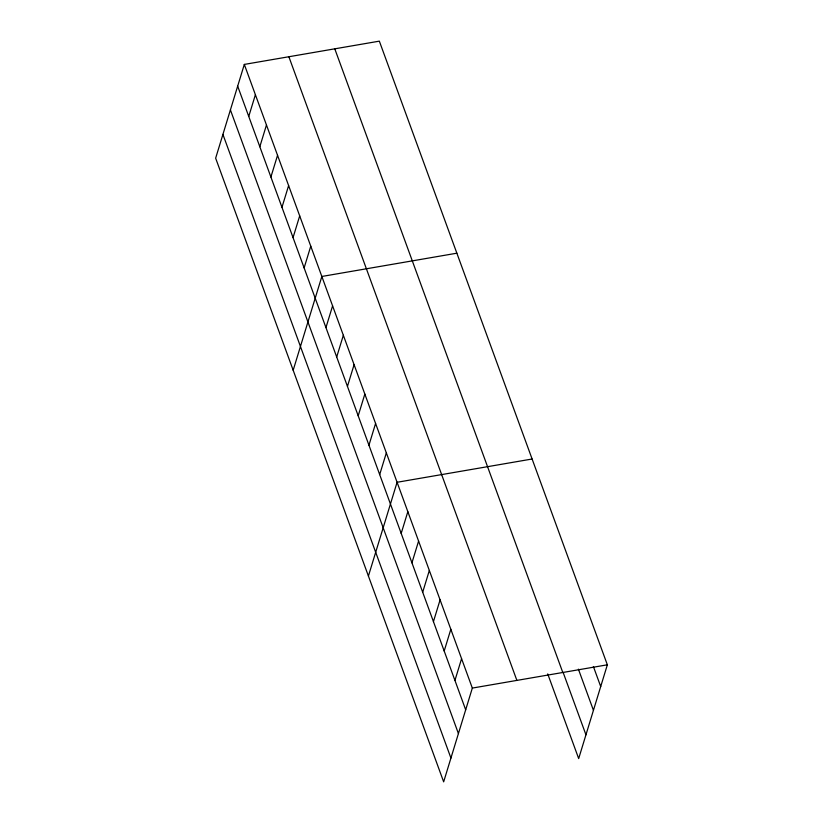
<?xml version="1.0" encoding="UTF-8"?>
<svg xmlns="http://www.w3.org/2000/svg" width="823" height="823" viewBox="0 0 823 823"><rect width="100%" height="100%" fill="white"/><g stroke="black" fill="none" stroke-linecap="round" stroke-linejoin="round"><path stroke-width="1.23" d="M244.318 64.42L215.647 158.191L443.659 781.85L472.33 688.079L244.318 64.42L379.341 41.15L607.353 664.809L578.682 758.58L547.727 673.903M248.752 116.444L255.397 94.717M259.821 146.731L266.467 125.003M270.901 177.027L277.546 155.3M281.97 207.314L288.616 185.587M293.05 237.61L299.695 215.883M304.129 267.897L310.765 246.17M293.173 370.237L321.844 276.466L456.858 253.196M325.949 327.595L332.595 305.868M336.7 356.997L343.345 335.27M347.45 386.399L354.085 364.671M358.2 415.8L364.836 394.073M368.951 445.202L375.586 423.475M379.691 474.604L386.337 452.876M368.416 576.038L397.087 482.278L532.1 459.008M401.192 533.407L407.838 511.68M411.942 562.809L418.588 541.081M422.693 592.2L429.339 570.473M433.443 621.602L440.089 599.874M444.194 651.003L450.829 629.276M454.944 680.405L461.58 658.678M472.33 688.079L607.353 664.809M593.393 666.548L600.708 686.536M578.394 669.15L593.434 710.311M563.158 672.473L585.945 734.805M334.776 48.824L562.798 672.494M288.873 56.746L516.885 680.405M237.672 86.148L465.684 709.807M230.409 109.922L458.421 733.581M222.92 134.416L450.932 758.076"/></g></svg>
